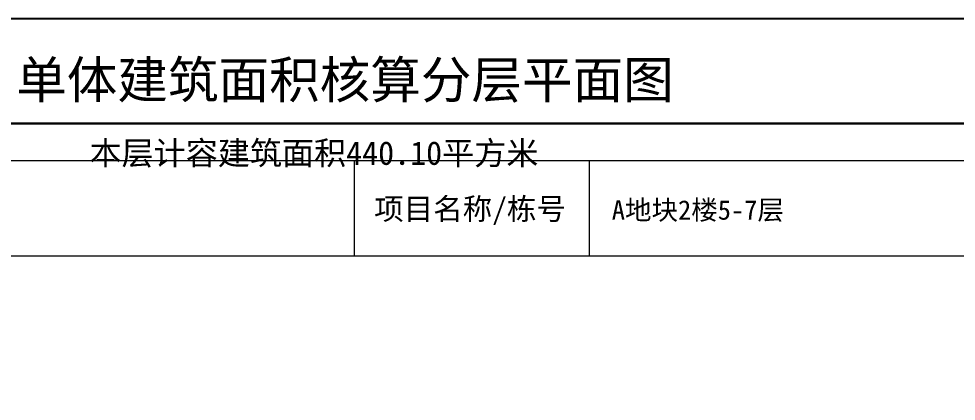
# Model space of a CAD drawing. Extents: x 512858 to 514372, y -232486 to -231710.
# Drawn here: x 513791.15 to 513816.44, y -232044.73 to -232034.41 of the extents above; entities that cross this region are included whole.
import ezdxf
from ezdxf.enums import TextEntityAlignment as Align

# ---------------------------------------------------------------- set-up
doc = ezdxf.new("R2010")
doc.units = 0
doc.header["$LTSCALE"] = 1000
doc.layers.add('$计容结果', color=7, linetype='Continuous')
doc.layers.add('图廓', color=252, linetype='Continuous', lineweight=9)
doc.layers.add('打印图框', color=252, linetype='Continuous', plot=False)
doc.styles.add('dw', font='simhei.ttf')
doc.styles.add('STYLE1', font='stylu.ttf')

msp = doc.modelspace()

# ---------------------------------------------------------------- linework, layer by layer
at = {"layer": '图廓', "color": 0}
msp.add_line((513772.807, -232040.809), (513829.495, -232040.809), dxfattribs=at)
at = {"layer": '图廓', "color": 0, "const_width": 0.0667}
msp.add_lwpolyline([(513771.807, -232037.239), (513830.495, -232037.239), (513830.495, -232080.088), (513771.807, -232080.088)], close=True, dxfattribs=at)
at = {"layer": '图廓', "color": 0}
msp.add_lwpolyline([(513772.807, -232038.24), (513829.495, -232038.24), (513829.495, -232079.088), (513772.807, -232079.088)], close=True, dxfattribs=at)
for points in [[(513800.214, -232040.809), (513800.214, -232038.24)], [(513806.552, -232040.809), (513806.552, -232038.24)]]:
    msp.add_lwpolyline(points, dxfattribs=at)
at = {"layer": '打印图框', "color": 6, "ltscale": 0.5}
msp.add_lwpolyline([(513769.409, -232081.999), (513832.862, -232081.999), (513832.862, -232034.414), (513769.409, -232034.414)], close=True, dxfattribs=at)

# ---------------------------------------------------------------- texts
at = {"layer": '$计容结果', "style": 'dw'}
msp.add_text('本层计容建筑面积440.10平方米', height=0.63453, dxfattribs=at).set_placement((513793.06, -232038.355))
at = {"layer": '图廓', "color": 0, "style": 'STYLE1'}
msp.add_text('单体建筑面积核算分层平面图', height=1.00037, dxfattribs=at).set_placement((513799.953, -232036.861), align=Align.BOTTOM_CENTER)
at = {"layer": '图廓', "color": 0, "style": 'dw'}
for s, height, p in [('项目名称/栋号', 0.5835, (513800.741, -232039.835)), ('A地块2楼5-7层', 0.5242, (513807.15, -232039.835))]:
    msp.add_text(s, height=height, dxfattribs=at).set_placement(p)

doc.saveas('drawing.dxf')
